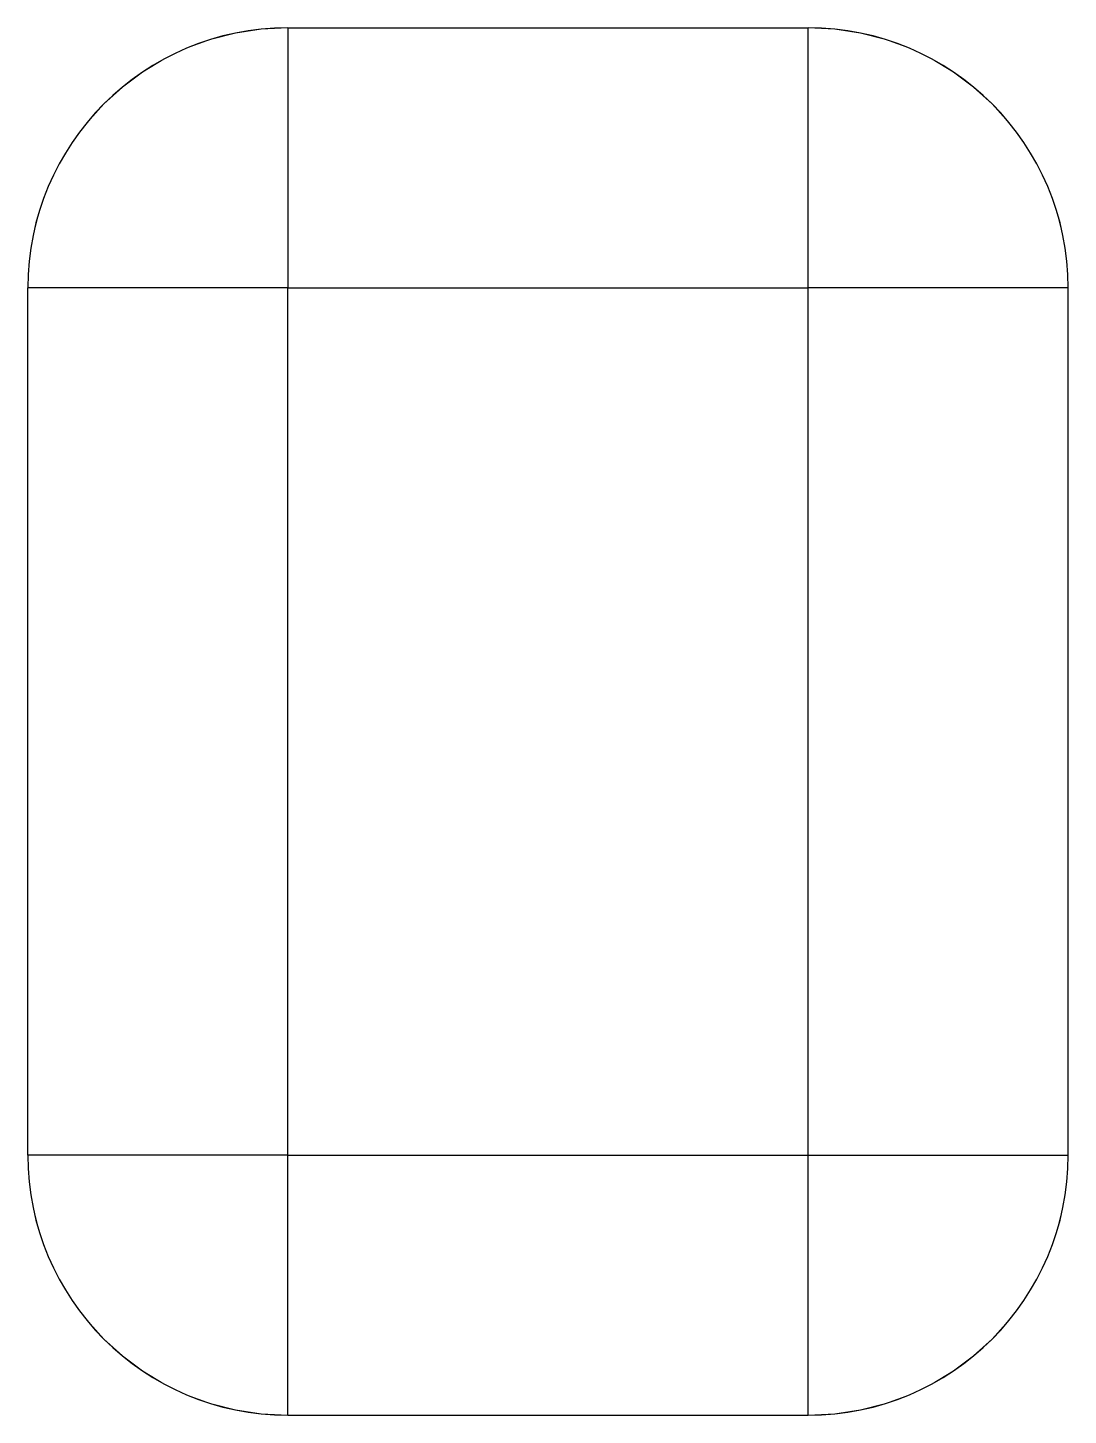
# Model space of a CAD drawing. Header units: millimetres. Extents: x -12 to 12, y -16 to 16.
import ezdxf

# ---------------------------------------------------------------- set-up
doc = ezdxf.new("R2010")
doc.units = ezdxf.units.MM
doc.linetypes.add('ACAD_ISO02W100', pattern=[15, 12, -3])
doc.layers.add('HIDDEN', color=7, linetype='ACAD_ISO02W100', lineweight=13)
doc.layers.add('VISIBLE', color=7, linetype='Continuous', lineweight=25)

msp = doc.modelspace()

# ---------------------------------------------------------------- linework, layer by layer
at = {"layer": 'HIDDEN'}
for p, q in [((-6, 16), (6, 16)), ((-12, -10), (-12, 10)), ((-6, -10), (-6, 10)), ((-6, 10), (6, 10)), ((6, -10), (6, 10)), ((12, -10), (12, 10)), ((-6, -10), (6, -10)), ((-6, -16), (6, -16))]:
    msp.add_line(p, q, dxfattribs=at)
for centre, start, end in [((-6, 10), 450, 540), ((6, 10), 360, 450), ((-6, -10), -180, -90), ((6, -10), 270, 360)]:
    msp.add_arc(centre, 6, start, end, dxfattribs=at)
for points in [[(-6, 16), (-6, 15.962), (-6, 15.85), (-6, 15.663), (-6, 15.406), (-6, 15.08), (-6, 14.691), (-6, 14.243), (-6, 13.741), (-6, 13.192), (-6, 12.603), (-6, 11.982), (-6, 11.335), (-6, 10.672), (-6, 10)], [(6, 10), (6, 10.672), (6, 11.335), (6, 11.982), (6, 12.603), (6, 13.192), (6, 13.741), (6, 14.243), (6, 14.691), (6, 15.08), (6, 15.406), (6, 15.663), (6, 15.85), (6, 15.962), (6, 16)], [(-6, 10), (-6.672, 10), (-7.335, 10), (-7.982, 10), (-8.603, 10), (-9.192, 10), (-9.741, 10), (-10.243, 10), (-10.691, 10), (-11.08, 10), (-11.406, 10), (-11.663, 10), (-11.85, 10), (-11.962, 10), (-12, 10)], [(12, 10), (11.962, 10), (11.85, 10), (11.663, 10), (11.406, 10), (11.08, 10), (10.691, 10), (10.243, 10), (9.741, 10), (9.192, 10), (8.603, 10), (7.982, 10), (7.335, 10), (6.672, 10), (6, 10)], [(-6, -10), (-6.672, -10), (-7.335, -10), (-7.982, -10), (-8.603, -10), (-9.192, -10), (-9.741, -10), (-10.243, -10), (-10.691, -10), (-11.08, -10), (-11.406, -10), (-11.663, -10), (-11.85, -10), (-11.962, -10), (-12, -10)], [(-6, -16), (-6, -15.962), (-6, -15.85), (-6, -15.663), (-6, -15.406), (-6, -15.08), (-6, -14.691), (-6, -14.243), (-6, -13.741), (-6, -13.192), (-6, -12.603), (-6, -11.982), (-6, -11.335), (-6, -10.672), (-6, -10)], [(6, -16), (6, -15.962), (6, -15.85), (6, -15.663), (6, -15.406), (6, -15.08), (6, -14.691), (6, -14.243), (6, -13.741), (6, -13.192), (6, -12.603), (6, -11.982), (6, -11.335), (6, -10.672), (6, -10)], [(6, -10), (6.672, -10), (7.335, -10), (7.982, -10), (8.603, -10), (9.192, -10), (9.741, -10), (10.243, -10), (10.691, -10), (11.08, -10), (11.406, -10), (11.663, -10), (11.85, -10), (11.962, -10), (12, -10)]]:
    msp.add_open_spline(points, degree=1, dxfattribs=at)
at = {"layer": 'VISIBLE'}
for p, q in [((-6, 16), (6, 16)), ((-12, -10), (-12, 10)), ((-6, -10), (-6, 10)), ((-6, 10), (6, 10)), ((6, -10), (6, 10)), ((12, -10), (12, 10)), ((-6, -10), (6, -10)), ((-6, -16), (6, -16))]:
    msp.add_line(p, q, dxfattribs=at)
for centre, start, end in [((-6, 10), 450, 540), ((-6, 10), 450, 540), ((6, 10), 360, 450), ((6, 10), 360, 450), ((-6, -10), -180, -90), ((-6, -10), -180, -90), ((6, -10), 270, 360), ((6, -10), 270, 360)]:
    msp.add_arc(centre, 6, start, end, dxfattribs=at)
for points in [[(-6, 16), (-6, 15.962), (-6, 15.85), (-6, 15.663), (-6, 15.406), (-6, 15.08), (-6, 14.691), (-6, 14.243), (-6, 13.741), (-6, 13.192), (-6, 12.603), (-6, 11.982), (-6, 11.335), (-6, 10.672), (-6, 10)], [(6, 10), (6, 10.672), (6, 11.335), (6, 11.982), (6, 12.603), (6, 13.192), (6, 13.741), (6, 14.243), (6, 14.691), (6, 15.08), (6, 15.406), (6, 15.663), (6, 15.85), (6, 15.962), (6, 16)], [(-6, 10), (-6.672, 10), (-7.335, 10), (-7.982, 10), (-8.603, 10), (-9.192, 10), (-9.741, 10), (-10.243, 10), (-10.691, 10), (-11.08, 10), (-11.406, 10), (-11.663, 10), (-11.85, 10), (-11.962, 10), (-12, 10)], [(12, 10), (11.962, 10), (11.85, 10), (11.663, 10), (11.406, 10), (11.08, 10), (10.691, 10), (10.243, 10), (9.741, 10), (9.192, 10), (8.603, 10), (7.982, 10), (7.335, 10), (6.672, 10), (6, 10)], [(-6, -10), (-6.672, -10), (-7.335, -10), (-7.982, -10), (-8.603, -10), (-9.192, -10), (-9.741, -10), (-10.243, -10), (-10.691, -10), (-11.08, -10), (-11.406, -10), (-11.663, -10), (-11.85, -10), (-11.962, -10), (-12, -10)], [(-6, -16), (-6, -15.962), (-6, -15.85), (-6, -15.663), (-6, -15.406), (-6, -15.08), (-6, -14.691), (-6, -14.243), (-6, -13.741), (-6, -13.192), (-6, -12.603), (-6, -11.982), (-6, -11.335), (-6, -10.672), (-6, -10)], [(6, -16), (6, -15.962), (6, -15.85), (6, -15.663), (6, -15.406), (6, -15.08), (6, -14.691), (6, -14.243), (6, -13.741), (6, -13.192), (6, -12.603), (6, -11.982), (6, -11.335), (6, -10.672), (6, -10)], [(6, -10), (6.672, -10), (7.335, -10), (7.982, -10), (8.603, -10), (9.192, -10), (9.741, -10), (10.243, -10), (10.691, -10), (11.08, -10), (11.406, -10), (11.663, -10), (11.85, -10), (11.962, -10), (12, -10)]]:
    msp.add_open_spline(points, degree=1, dxfattribs=at)

doc.saveas('drawing.dxf')
